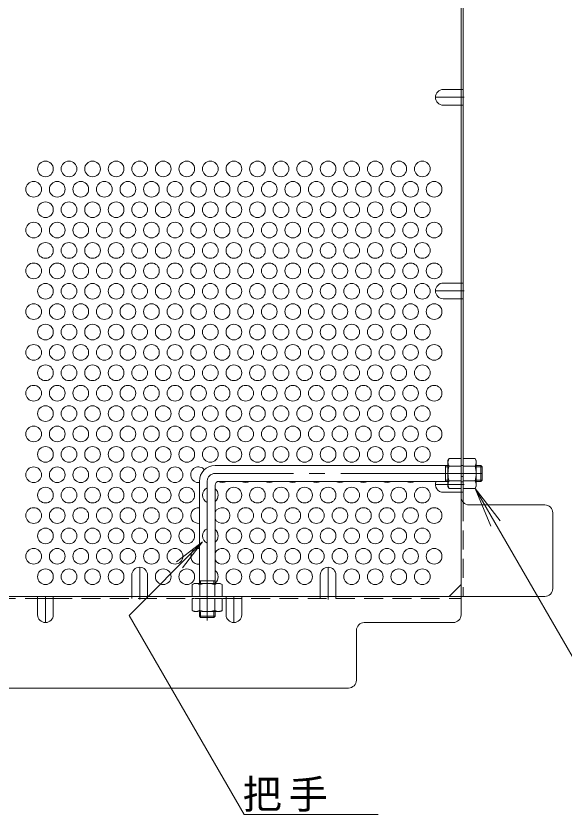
# Model space of a CAD drawing. Units: millimetres at full size, sheet at 1:6; details may follow other scales. Extents: x -1464 to 1197, y -1180 to 1127.
# Drawn here: x 581.6 to 791.3, y 236.3 to 542.1 of the extents above; entities that cross this region are included whole.
import ezdxf

# ---------------------------------------------------------------- set-up
doc = ezdxf.new("R2010")
doc.units = ezdxf.units.MM
doc.header["$LTSCALE"] = 6
for name, pattern in [('CHAIN1', [8, 5, -1, 1, -1]), ('CHAIN2', [12, 9, -1, 1, -1]), ('DASHED1', [1.8, 1.2, -0.6])]:
    doc.linetypes.add(name, pattern=pattern)
for name, color, linetype, lineweight in [('6-1', 3, 'Continuous', 9), ('6-5', 7, 'Continuous', 9), ('6-6', 2, 'Continuous', 9), ('6-7', 2, 'Continuous', 9), ('6-8', 2, 'Continuous', 9), ('6-B', 2, 'Continuous', 9)]:
    doc.layers.add(name, color=color, linetype=linetype, lineweight=lineweight)
doc.styles.add('ＭＳ ゴシック', font='')
doc.styles.get('ＭＳ ゴシック').set_extended_font_data('MS Gothic')

msp = doc.modelspace()

# ---------------------------------------------------------------- linework, layer by layer
at = {"layer": '6-1'}
for p, q in [((746.647, 370.253), (657.647, 370.253)), ((745.647, 364.253), (745.647, 370.253)), ((759.147, 370.253), (757.447, 370.253)), ((759.147, 364.253), (759.147, 370.253)), ((759.147, 370.253), (759.647, 369.753)), ((745.647, 369.753), (746.647, 369.753)), ((757.447, 369.753), (759.647, 369.753)), ((759.647, 364.753), (759.647, 369.753)), ((651.647, 364.253), (651.647, 325.253)), ((746.647, 364.253), (659.147, 364.253)), ((745.647, 364.753), (746.647, 364.753)), ((757.447, 364.753), (759.647, 364.753)), ((759.147, 364.253), (757.447, 364.253)), ((759.147, 364.253), (759.647, 364.753)), ((657.647, 362.753), (657.647, 325.253)), ((651.647, 326.253), (657.647, 326.253)), ((652.147, 326.253), (652.147, 325.253)), ((657.147, 326.253), (657.147, 325.253))]:
    msp.add_line(p, q, dxfattribs=at)
at = {"layer": '6-1', "linetype": 'CHAIN2'}
for p, q in [((759.647, 367.253), (657.647, 367.253)), ((654.647, 364.253), (654.647, 311.02))]:
    msp.add_line(p, q, dxfattribs=at)
at = {"layer": '6-1', "linetype": 'DASHED1'}
for p, q in [((651.647, 312.753), (651.647, 314.453)), ((651.647, 312.753), (657.647, 312.753)), ((651.647, 312.753), (652.147, 312.253)), ((652.147, 314.453), (652.147, 312.253)), ((652.147, 312.253), (657.147, 312.253)), ((657.147, 314.453), (657.147, 312.253)), ((657.647, 312.753), (657.147, 312.253)), ((657.647, 312.753), (657.647, 314.453))]:
    msp.add_line(p, q, dxfattribs=at)
at = {"layer": '6-1'}
for centre, radius in [((657.647, 364.253), 6), ((659.147, 362.753), 1.5)]:
    msp.add_arc(centre, radius, 90, 180, dxfattribs=at)
at = {"layer": '6-1', "linetype": 'CHAIN2'}
msp.add_arc((657.647, 364.253), 3, 90, 180, dxfattribs=at)
at = {"layer": '6-5'}
for p, q in [((757.014, 361.503), (829.285, 236.323)), ((757.014, 361.503), (762.993, 347.066)), ((757.014, 361.503), (766.526, 349.106)), ((652.849, 341.099), (645.239, 331.182)), ((719.964, 236.925), (668.714, 236.925))]:
    msp.add_line(p, q, dxfattribs=at)
msp.add_lwpolyline([(668.714, 236.925), (624.777, 313.027), (652.849, 341.099), (642.932, 333.489)], dxfattribs=at)
at = {"layer": '6-6'}
for centre in [(592.847, 483.686), (601.847, 483.686), (610.847, 483.686), (619.847, 483.686), (628.847, 483.686), (637.847, 483.686), (646.847, 483.686), (655.847, 483.686), (664.847, 483.686), (673.847, 483.686), (682.847, 483.686), (691.847, 483.686), (700.847, 483.686), (709.847, 483.686), (718.847, 483.686), (727.847, 483.686), (736.847, 483.686), (588.347, 475.892), (597.347, 475.892), (606.347, 475.892), (615.347, 475.892), (624.347, 475.892), (633.347, 475.892), (642.347, 475.892), (651.347, 475.892), (660.347, 475.892), (669.347, 475.892), (678.347, 475.892), (687.347, 475.892), (696.347, 475.892), (705.347, 475.892), (714.347, 475.892), (723.347, 475.892), (732.347, 475.892), (741.347, 475.892), (592.847, 468.097), (601.847, 468.097), (610.847, 468.097), (619.847, 468.097), (628.847, 468.097), (637.847, 468.097), (646.847, 468.097), (655.847, 468.097), (664.847, 468.097), (673.847, 468.097), (682.847, 468.097), (691.847, 468.097), (700.847, 468.097), (709.847, 468.097), (718.847, 468.097), (727.847, 468.097), (736.847, 468.097), (588.347, 460.303), (597.347, 460.303), (606.347, 460.303), (615.347, 460.303), (624.347, 460.303), (633.347, 460.303), (642.347, 460.303), (651.347, 460.303), (660.347, 460.303), (669.347, 460.303), (678.347, 460.303), (687.347, 460.303), (696.347, 460.303), (705.347, 460.303), (714.347, 460.303), (723.347, 460.303), (732.347, 460.303), (741.347, 460.303), (592.847, 452.509), (601.847, 452.509), (610.847, 452.509), (619.847, 452.509), (628.847, 452.509), (637.847, 452.509), (646.847, 452.509), (655.847, 452.509), (664.847, 452.509), (673.847, 452.509), (682.847, 452.509), (691.847, 452.509), (700.847, 452.509), (709.847, 452.509), (718.847, 452.509), (727.847, 452.509), (736.847, 452.509), (588.347, 444.715), (597.347, 444.715), (606.347, 444.715), (615.347, 444.715), (624.347, 444.715), (633.347, 444.715), (642.347, 444.715), (651.347, 444.715), (660.347, 444.715), (669.347, 444.715), (678.347, 444.715), (687.347, 444.715), (696.347, 444.715), (705.347, 444.715), (714.347, 444.715), (723.347, 444.715), (732.347, 444.715), (741.347, 444.715), (592.847, 436.921), (601.847, 436.921), (610.847, 436.921), (619.847, 436.921), (628.847, 436.921), (637.847, 436.921), (646.847, 436.921), (655.847, 436.921), (664.847, 436.921), (673.847, 436.921), (682.847, 436.921), (691.847, 436.921), (700.847, 436.921), (709.847, 436.921), (718.847, 436.921), (727.847, 436.921), (736.847, 436.921), (588.347, 429.126), (597.347, 429.126), (606.347, 429.126), (615.347, 429.126), (624.347, 429.126), (633.347, 429.126), (642.347, 429.126), (651.347, 429.126), (660.347, 429.126), (669.347, 429.126), (678.347, 429.126), (687.347, 429.126), (696.347, 429.126), (705.347, 429.126), (714.347, 429.126), (723.347, 429.126), (732.347, 429.126), (741.347, 429.126), (592.847, 421.332), (601.847, 421.332), (610.847, 421.332), (619.847, 421.332), (628.847, 421.332), (637.847, 421.332), (646.847, 421.332), (655.847, 421.332), (664.847, 421.332), (673.847, 421.332), (682.847, 421.332), (691.847, 421.332), (700.847, 421.332), (709.847, 421.332), (718.847, 421.332), (727.847, 421.332), (736.847, 421.332), (588.347, 413.538), (597.347, 413.538), (606.347, 413.538), (615.347, 413.538), (624.347, 413.538), (633.347, 413.538), (642.347, 413.538), (651.347, 413.538), (660.347, 413.538), (669.347, 413.538), (678.347, 413.538), (687.347, 413.538), (696.347, 413.538), (705.347, 413.538), (714.347, 413.538), (723.347, 413.538), (732.347, 413.538), (741.347, 413.538), (592.847, 405.744), (601.847, 405.744), (610.847, 405.744), (619.847, 405.744), (628.847, 405.744), (637.847, 405.744), (646.847, 405.744), (655.847, 405.744), (664.847, 405.744), (673.847, 405.744), (682.847, 405.744), (691.847, 405.744), (700.847, 405.744), (709.847, 405.744), (718.847, 405.744), (727.847, 405.744), (736.847, 405.744), (588.347, 397.949), (597.347, 397.949), (606.347, 397.949), (615.347, 397.949), (624.347, 397.949), (633.347, 397.949), (642.347, 397.949), (651.347, 397.949), (660.347, 397.949), (669.347, 397.949), (678.347, 397.949), (687.347, 397.949), (696.347, 397.949), (705.347, 397.949), (714.347, 397.949), (723.347, 397.949), (732.347, 397.949), (741.347, 397.949), (592.847, 390.155), (601.847, 390.155), (610.847, 390.155), (619.847, 390.155), (628.847, 390.155), (637.847, 390.155), (646.847, 390.155), (655.847, 390.155), (664.847, 390.155), (673.847, 390.155), (682.847, 390.155), (691.847, 390.155), (700.847, 390.155), (709.847, 390.155), (718.847, 390.155), (727.847, 390.155), (736.847, 390.155), (588.347, 382.361), (597.347, 382.361), (606.347, 382.361), (615.347, 382.361), (624.347, 382.361), (633.347, 382.361), (642.347, 382.361), (651.347, 382.361), (660.347, 382.361), (669.347, 382.361), (678.347, 382.361), (687.347, 382.361), (696.347, 382.361), (705.347, 382.361), (714.347, 382.361), (723.347, 382.361), (732.347, 382.361), (741.347, 382.361), (592.847, 374.567), (601.847, 374.567), (610.847, 374.567), (619.847, 374.567), (628.847, 374.567), (637.847, 374.567), (646.847, 374.567), (655.847, 374.567), (664.847, 374.567), (673.847, 374.567), (682.847, 374.567), (691.847, 374.567), (700.847, 374.567), (709.847, 374.567), (718.847, 374.567), (727.847, 374.567), (736.847, 374.567), (588.347, 366.773), (597.347, 366.773), (606.347, 366.773), (615.347, 366.773), (624.347, 366.773), (633.347, 366.773), (642.347, 366.773), (592.847, 358.978), (601.847, 358.978), (610.847, 358.978), (619.847, 358.978), (628.847, 358.978), (637.847, 358.978), (646.847, 358.978), (664.847, 358.978), (673.847, 358.978), (682.847, 358.978), (691.847, 358.978), (700.847, 358.978), (709.847, 358.978), (718.847, 358.978), (727.847, 358.978), (736.847, 358.978), (588.347, 351.184), (597.347, 351.184), (606.347, 351.184), (615.347, 351.184), (624.347, 351.184), (633.347, 351.184), (642.347, 351.184), (669.347, 351.184), (678.347, 351.184), (687.347, 351.184), (696.347, 351.184), (705.347, 351.184), (714.347, 351.184), (723.347, 351.184), (732.347, 351.184), (741.347, 351.184), (592.847, 343.39), (601.847, 343.39), (610.847, 343.39), (619.847, 343.39), (628.847, 343.39), (637.847, 343.39), (646.847, 343.39), (664.847, 343.39), (673.847, 343.39), (682.847, 343.39), (691.847, 343.39), (700.847, 343.39), (709.847, 343.39), (718.847, 343.39), (727.847, 343.39), (736.847, 343.39), (588.347, 335.596), (597.347, 335.596), (606.347, 335.596), (615.347, 335.596), (624.347, 335.596), (633.347, 335.596), (642.347, 335.596), (669.347, 335.596), (678.347, 335.596), (687.347, 335.596), (696.347, 335.596), (705.347, 335.596), (714.347, 335.596), (723.347, 335.596), (732.347, 335.596), (741.347, 335.596), (592.847, 327.801), (601.847, 327.801), (610.847, 327.801), (619.847, 327.801), (637.847, 327.801), (646.847, 327.801), (664.847, 327.801), (673.847, 327.801), (682.847, 327.801), (691.847, 327.801), (709.847, 327.801), (718.847, 327.801), (727.847, 327.801), (736.847, 327.801)]:
    msp.add_circle(centre, 3, dxfattribs=at)
for centre, start, end in [((651.347, 366.773), 40.31546, 275.73917), ((660.347, 366.773), 238.70075, 302.86268), ((669.347, 366.773), 237.13732, 302.86268), ((678.347, 366.773), 237.13732, 302.86268), ((687.347, 366.773), 237.13732, 302.86268), ((696.347, 366.773), 237.13732, 302.86268), ((705.347, 366.773), 237.13732, 302.86268), ((714.347, 366.773), 237.13732, 302.86268), ((723.347, 366.773), 237.13732, 302.86268), ((732.347, 366.773), 237.13732, 302.86268), ((655.847, 358.978), 113.57818, 246.42182), ((655.847, 358.978), 306.8699, 53.1301), ((651.347, 351.184), 84.26083, 275.73917), ((660.347, 351.184), 205.84193, 154.15807), ((655.847, 343.39), 113.57818, 246.42182), ((655.847, 343.39), 306.8699, 53.1301), ((651.347, 335.596), 84.26083, 275.73917), ((660.347, 335.596), 205.84193, 154.15807), ((655.847, 327.801), 306.8699, 53.1301)]:
    msp.add_arc(centre, 3, start, end, dxfattribs=at)
at = {"layer": '6-7'}
for p, q in [((751.647, 313.253), (751.647, 1004.86)), ((752.447, 356.214), (752.447, 640.595)), ((783.65, 355.254), (754.647, 355.254)), ((786.65, 323.253), (786.65, 352.254)), ((747.035, 320.253), (751.647, 324.865)), ((42.043, 320.253), (783.65, 320.253)), ((589.847, 319.453), (595.847, 319.453)), ((661.847, 319.453), (667.847, 319.453)), ((714.646, 310.253), (748.647, 310.253)), ((711.646, 288.253), (711.646, 307.253)), ((513.347, 285.253), (708.646, 285.253))]:
    msp.add_line(p, q, dxfattribs=at)
at = {"layer": '6-7', "linetype": 'DASHED1'}
for p, q in [((751.647, 514.057), (752.447, 514.057)), ((751.647, 508.057), (752.447, 508.057)), ((751.647, 440.057), (752.447, 440.057)), ((751.647, 434.057), (752.447, 434.057)), ((752.447, 370.253), (751.647, 370.253)), ((751.647, 366.057), (752.447, 366.057)), ((752.447, 364.053), (751.647, 364.053)), ((751.647, 360.057), (752.447, 360.057)), ((752.447, 356.214), (752.447, 320.248)), ((163.847, 319.453), (751.647, 319.453)), ((625.847, 320.253), (625.847, 319.453)), ((631.847, 320.253), (631.847, 319.453)), ((697.847, 320.253), (697.847, 319.453)), ((703.847, 320.253), (703.847, 319.453))]:
    msp.add_line(p, q, dxfattribs=at)
at = {"layer": '6-7'}
for centre, start, end in [((754.647, 358.254), 180, 270), ((783.65, 352.254), 0, 90), ((783.65, 323.253), 270, 0), ((748.647, 313.253), 270, 0), ((714.646, 307.253), 90, 180), ((708.646, 288.253), 270, 0)]:
    msp.add_arc(centre, 3, start, end, dxfattribs=at)
at = {"layer": '6-8'}
for p, q in [((744.847, 514.057), (751.647, 514.057)), ((744.847, 508.057), (751.647, 508.057)), ((744.847, 440.057), (751.647, 440.057)), ((744.847, 434.057), (751.647, 434.057)), ((744.847, 360.057), (751.647, 360.057)), ((625.847, 328.403), (625.847, 320.253)), ((631.847, 328.403), (631.847, 320.253)), ((697.847, 328.403), (697.847, 320.253)), ((703.847, 328.403), (703.847, 320.253)), ((589.847, 313.253), (589.847, 320.253)), ((595.847, 313.253), (595.847, 320.253)), ((661.847, 313.253), (661.847, 320.253)), ((667.847, 313.253), (667.847, 320.253))]:
    msp.add_line(p, q, dxfattribs=at)
at = {"layer": '6-8', "linetype": 'CHAIN1'}
for p, q in [((752.847, 511.057), (741.847, 511.057)), ((752.847, 437.057), (741.847, 437.057)), ((752.847, 363.057), (741.847, 363.057)), ((628.847, 319.053), (628.847, 331.403)), ((700.847, 319.053), (700.847, 331.403)), ((592.847, 320.253), (592.847, 310.253)), ((664.847, 320.253), (664.847, 310.253))]:
    msp.add_line(p, q, dxfattribs=at)
at = {"layer": '6-8'}
for centre, start, end in [((744.847, 511.057), 90, 270), ((744.847, 437.057), 90, 270), ((744.847, 363.057), 156.51887, 270), ((628.847, 328.403), 0, 180), ((700.847, 328.403), 0, 180), ((592.847, 313.253), 180, 0), ((664.847, 313.253), 180, 0)]:
    msp.add_arc(centre, 3, start, end, dxfattribs=at)
at = {"layer": '6-B'}
for p, q in [((746.647, 372.253), (747.08, 373.003)), ((746.647, 362.253), (746.647, 372.253)), ((751.647, 373.003), (747.08, 373.003)), ((747.08, 370.116), (751.647, 370.116)), ((751.647, 361.503), (751.647, 373.003)), ((752.447, 361.503), (752.447, 373.003)), ((752.447, 373.003), (757.014, 373.003)), ((757.014, 370.116), (752.447, 370.116)), ((757.447, 372.253), (757.014, 373.003)), ((757.447, 362.253), (757.447, 372.253)), ((747.08, 364.389), (751.647, 364.389)), ((757.014, 364.389), (752.447, 364.389)), ((746.647, 362.253), (747.08, 361.503)), ((751.647, 361.503), (747.08, 361.503)), ((752.447, 361.503), (757.014, 361.503)), ((757.447, 362.253), (757.014, 361.503)), ((649.647, 325.253), (648.897, 324.82)), ((648.897, 320.253), (648.897, 324.82)), ((649.647, 325.253), (659.647, 325.253)), ((651.784, 324.82), (651.784, 320.253)), ((657.51, 324.82), (657.51, 320.253)), ((659.647, 325.253), (660.397, 324.82)), ((660.397, 320.253), (660.397, 324.82)), ((648.897, 320.253), (660.397, 320.253))]:
    msp.add_line(p, q, dxfattribs=at)
at = {"layer": '6-B', "linetype": 'DASHED1'}
for p, q in [((660.397, 319.453), (648.897, 319.453)), ((648.897, 319.453), (648.897, 314.886)), ((651.784, 314.886), (651.784, 319.453)), ((657.51, 314.886), (657.51, 319.453)), ((660.397, 319.453), (660.397, 314.886)), ((649.647, 314.453), (648.897, 314.886)), ((659.647, 314.453), (649.647, 314.453)), ((659.647, 314.453), (660.397, 314.886))]:
    msp.add_line(p, q, dxfattribs=at)
at = {"layer": '6-B'}
for centre, radius, start, end in [((756.329, 367.253), 9.683, 162.79973, 197.20026), ((749.929, 371.358), 3.29, 149.99998, 176.07924), ((749.382, 371.593), 2.735, 180.2103, 212.68507), ((754.165, 371.358), 3.29, 3.92076, 30.00002), ((754.712, 371.593), 2.735, 327.31493, 359.7897), ((747.764, 367.253), 9.683, 342.79974, 17.20027), ((749.382, 362.912), 2.735, 147.31491, 179.78969), ((754.712, 362.912), 2.735, 0.21031, 32.68509), ((749.929, 363.147), 3.29, 183.92075, 210), ((754.165, 363.147), 3.29, 330, 356.07925), ((650.542, 321.971), 3.29, 93.92075, 120), ((650.307, 322.518), 2.735, 57.31491, 89.78969), ((654.647, 315.57), 9.683, 72.79973, 107.20026), ((658.987, 322.518), 2.735, 90.2103, 122.68507), ((658.752, 321.971), 3.29, 59.99998, 86.07924)]:
    msp.add_arc(centre, radius, start, end, dxfattribs=at)
at = {"layer": '6-B', "linetype": 'DASHED1'}
for centre, radius, start, end in [((650.542, 317.735), 3.29, 239.99998, 266.07924), ((650.307, 317.187), 2.735, 270.2103, 302.68507), ((654.647, 324.135), 9.683, 252.79973, 287.20026), ((658.987, 317.187), 2.735, 237.31491, 269.78969), ((658.752, 317.735), 3.29, 273.92075, 300)]:
    msp.add_arc(centre, radius, start, end, dxfattribs=at)

# ---------------------------------------------------------------- texts
at = {"layer": '6-5', "insert": (668.173, 237.909), "char_height": 11, "attachment_point": 7, "style": 'ＭＳ ゴシック'}
msp.add_mtext('\\T1.17;把手', dxfattribs=at)

doc.saveas('drawing.dxf')
